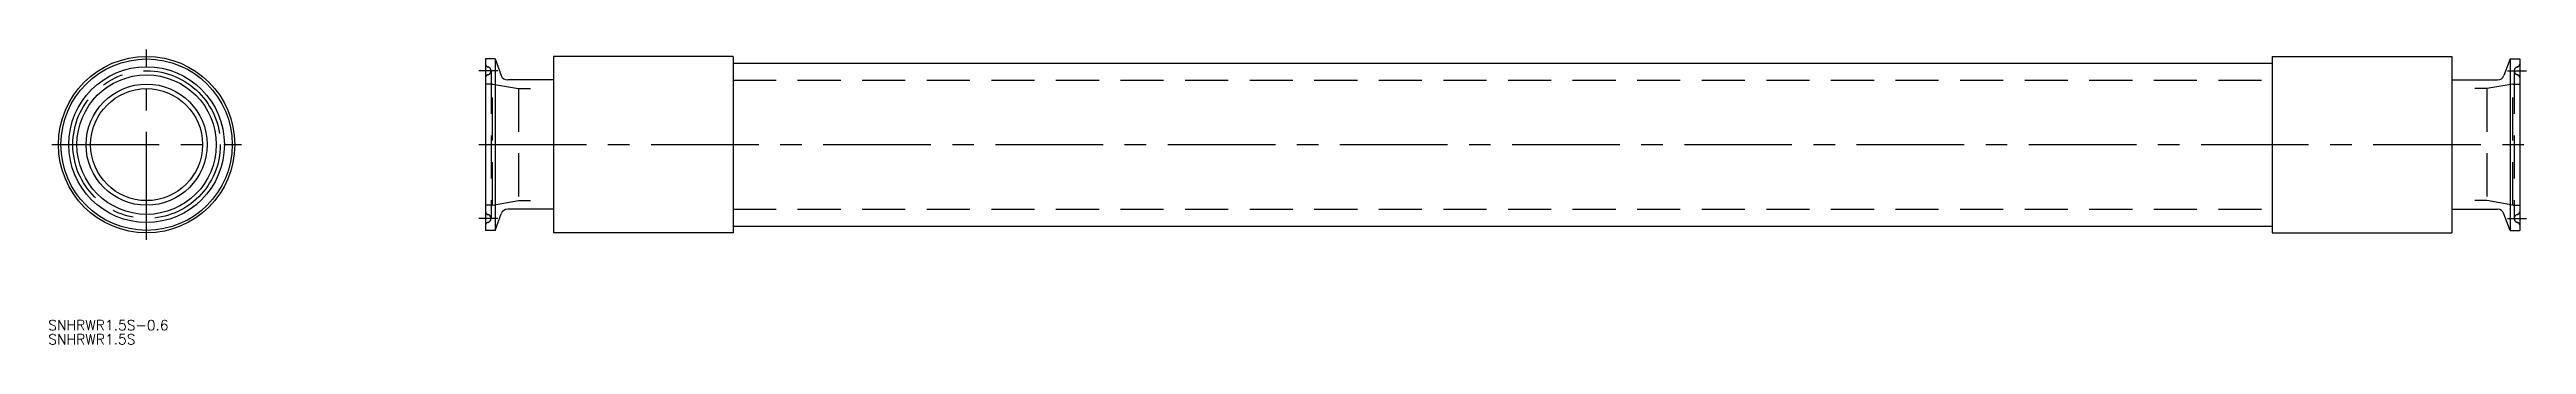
# Model space of a CAD drawing. Extents: x -129 to 602, y -59 to 28.
import ezdxf

# ---------------------------------------------------------------- set-up
doc = ezdxf.new("R2010")
doc.units = 0
doc.linetypes.add('CENTER', pattern=[50.8, 31.75, -6.35, 6.35, -6.35])
doc.linetypes.add('DASHED', pattern=[19.05, 12.7, -6.35])
doc.layers.get('0').update_dxf_attribs({"linetype": 'CONTINUOUS'})
doc.layers.add('CENTER', color=1, linetype='CENTER')
doc.styles.get("Standard").update_dxf_attribs({"font": 'txt.shx', "height": 3, "bigfont": 'bigfont.shx'})

msp = doc.modelspace()

# ---------------------------------------------------------------- linework, layer by layer
at = {"color": 7, "linetype": 'CONTINUOUS'}
for p, q in [((0, 25.25), (0, -25.25)), ((2.85, 25.25), (0, 25.25)), ((2.85, 25.25), (2.85, -25.25)), ((2.85, 25.25), (4.63, 20.37)), ((20, 26), (20, -26)), ((73, 26), (20, 26)), ((73, 26), (73, -26)), ((73, 24), (527, 24)), ((527, 26), (527, -26)), ((527, 26), (580, 26)), ((580, 26), (580, -26)), ((597.15, 25.25), (595.37, 20.37)), ((597.15, 25.25), (597.15, -25.25)), ((597.15, 25.25), (600, 25.25)), ((600, 25.25), (600, -25.25)), ((600, 24), (600, -24)), ((20, 19.05), (6.51, 19.05)), ((580, 19.05), (593.49, 19.05)), ((2.85, -25.25), (4.63, -20.37)), ((20, -19.05), (6.51, -19.05)), ((580, -19.05), (593.49, -19.05)), ((597.15, -25.25), (595.37, -20.37)), ((2.85, -25.25), (0, -25.25)), ((73, -26), (20, -26)), ((73, -24), (527, -24)), ((527, -26), (580, -26)), ((597.15, -25.25), (600, -25.25))]:
    msp.add_line(p, q, dxfattribs=at)
at = {"color": 3, "linetype": 'DASHED'}
for p, q in [((2, 17.85), (0, 17.85)), ((1.6, 21.75), (1.6, -21.75)), ((2, 17.85), (9.66, 16.5)), ((2, -17.85), (2, 17.85)), ((9.66, 16.5), (13.25, 16.5)), ((9.66, 16.5), (9.66, -16.5)), ((73, 19), (527, 19)), ((590.34, 16.5), (586.75, 16.5)), ((598, 17.85), (590.34, 16.5)), ((590.34, 16.5), (590.34, -16.5)), ((598, -17.85), (598, 17.85)), ((598, 17.85), (600, 17.85)), ((598.4, 21.75), (598.4, -21.75)), ((2, -17.85), (0, -17.85)), ((2, -17.85), (9.66, -16.5)), ((9.66, -16.5), (13.25, -16.5)), ((73, -19), (527, -19)), ((590.34, -16.5), (586.75, -16.5)), ((598, -17.85), (590.34, -16.5)), ((598, -17.85), (600, -17.85))]:
    msp.add_line(p, q, dxfattribs=at)
at = {"color": 7, "linetype": 'CONTINUOUS'}
for radius in [26, 25.25, 22.95, 20.55, 17.85, 16.5]:
    msp.add_circle((-100, 0), radius, dxfattribs=at)
at = {"color": 3, "linetype": 'DASHED'}
for centre, radius, start, end in [((0.8, 23.71), 0.8, 180, 258.46304), ((0.4, 21.75), 1.2, 281.53696, 78.46304), ((599.6, 21.75), 1.2, 101.53696, 258.46304), ((599.2, 23.71), 0.8, 281.53696, 0), ((0.8, 19.79), 0.8, 101.53696, 180), ((599.2, 19.79), 0.8, 0, 78.46304), ((0.8, -19.79), 0.8, 180, 258.46304), ((0.4, -21.75), 1.2, 281.53696, 78.46304), ((599.6, -21.75), 1.2, 101.53696, 258.46304), ((599.2, -19.79), 0.8, 281.53696, 0), ((0.8, -23.71), 0.8, 101.53696, 180), ((599.2, -23.71), 0.8, 0, 78.46304)]:
    msp.add_arc(centre, radius, start, end, dxfattribs=at)
at = {"color": 7, "linetype": 'CONTINUOUS'}
for centre, start, end in [((6.51, 21.05), 200, 270), ((593.49, 21.05), 270, 340), ((6.51, -21.05), 90, 160), ((593.49, -21.05), 20, 90)]:
    msp.add_arc(centre, 2, start, end, dxfattribs=at)
at = {"layer": 'CENTER', "color": 1, "linetype": 'CENTER'}
for p, q in [((-100, -28), (-100, 28)), ((3.6, 21.75), (-2, 21.75)), ((596.4, 21.75), (602, 21.75)), ((-128, 0), (-72, 0)), ((-2, 0), (602, 0)), ((3.6, -21.75), (-2, -21.75)), ((596.4, -21.75), (602, -21.75))]:
    msp.add_line(p, q, dxfattribs=at)
msp.add_circle((-100, 0), 21.75, dxfattribs=at)

# ---------------------------------------------------------------- texts
at = {"color": 7, "linetype": 'CONTINUOUS'}
for s, p in [('SNHRWR1.5S-0.6', (-129.01, -54.69)), ('SNHRWR1.5S', (-129.01, -58.85))]:
    msp.add_text(s, height=3, dxfattribs=at).set_placement(p)

doc.saveas('drawing.dxf')
